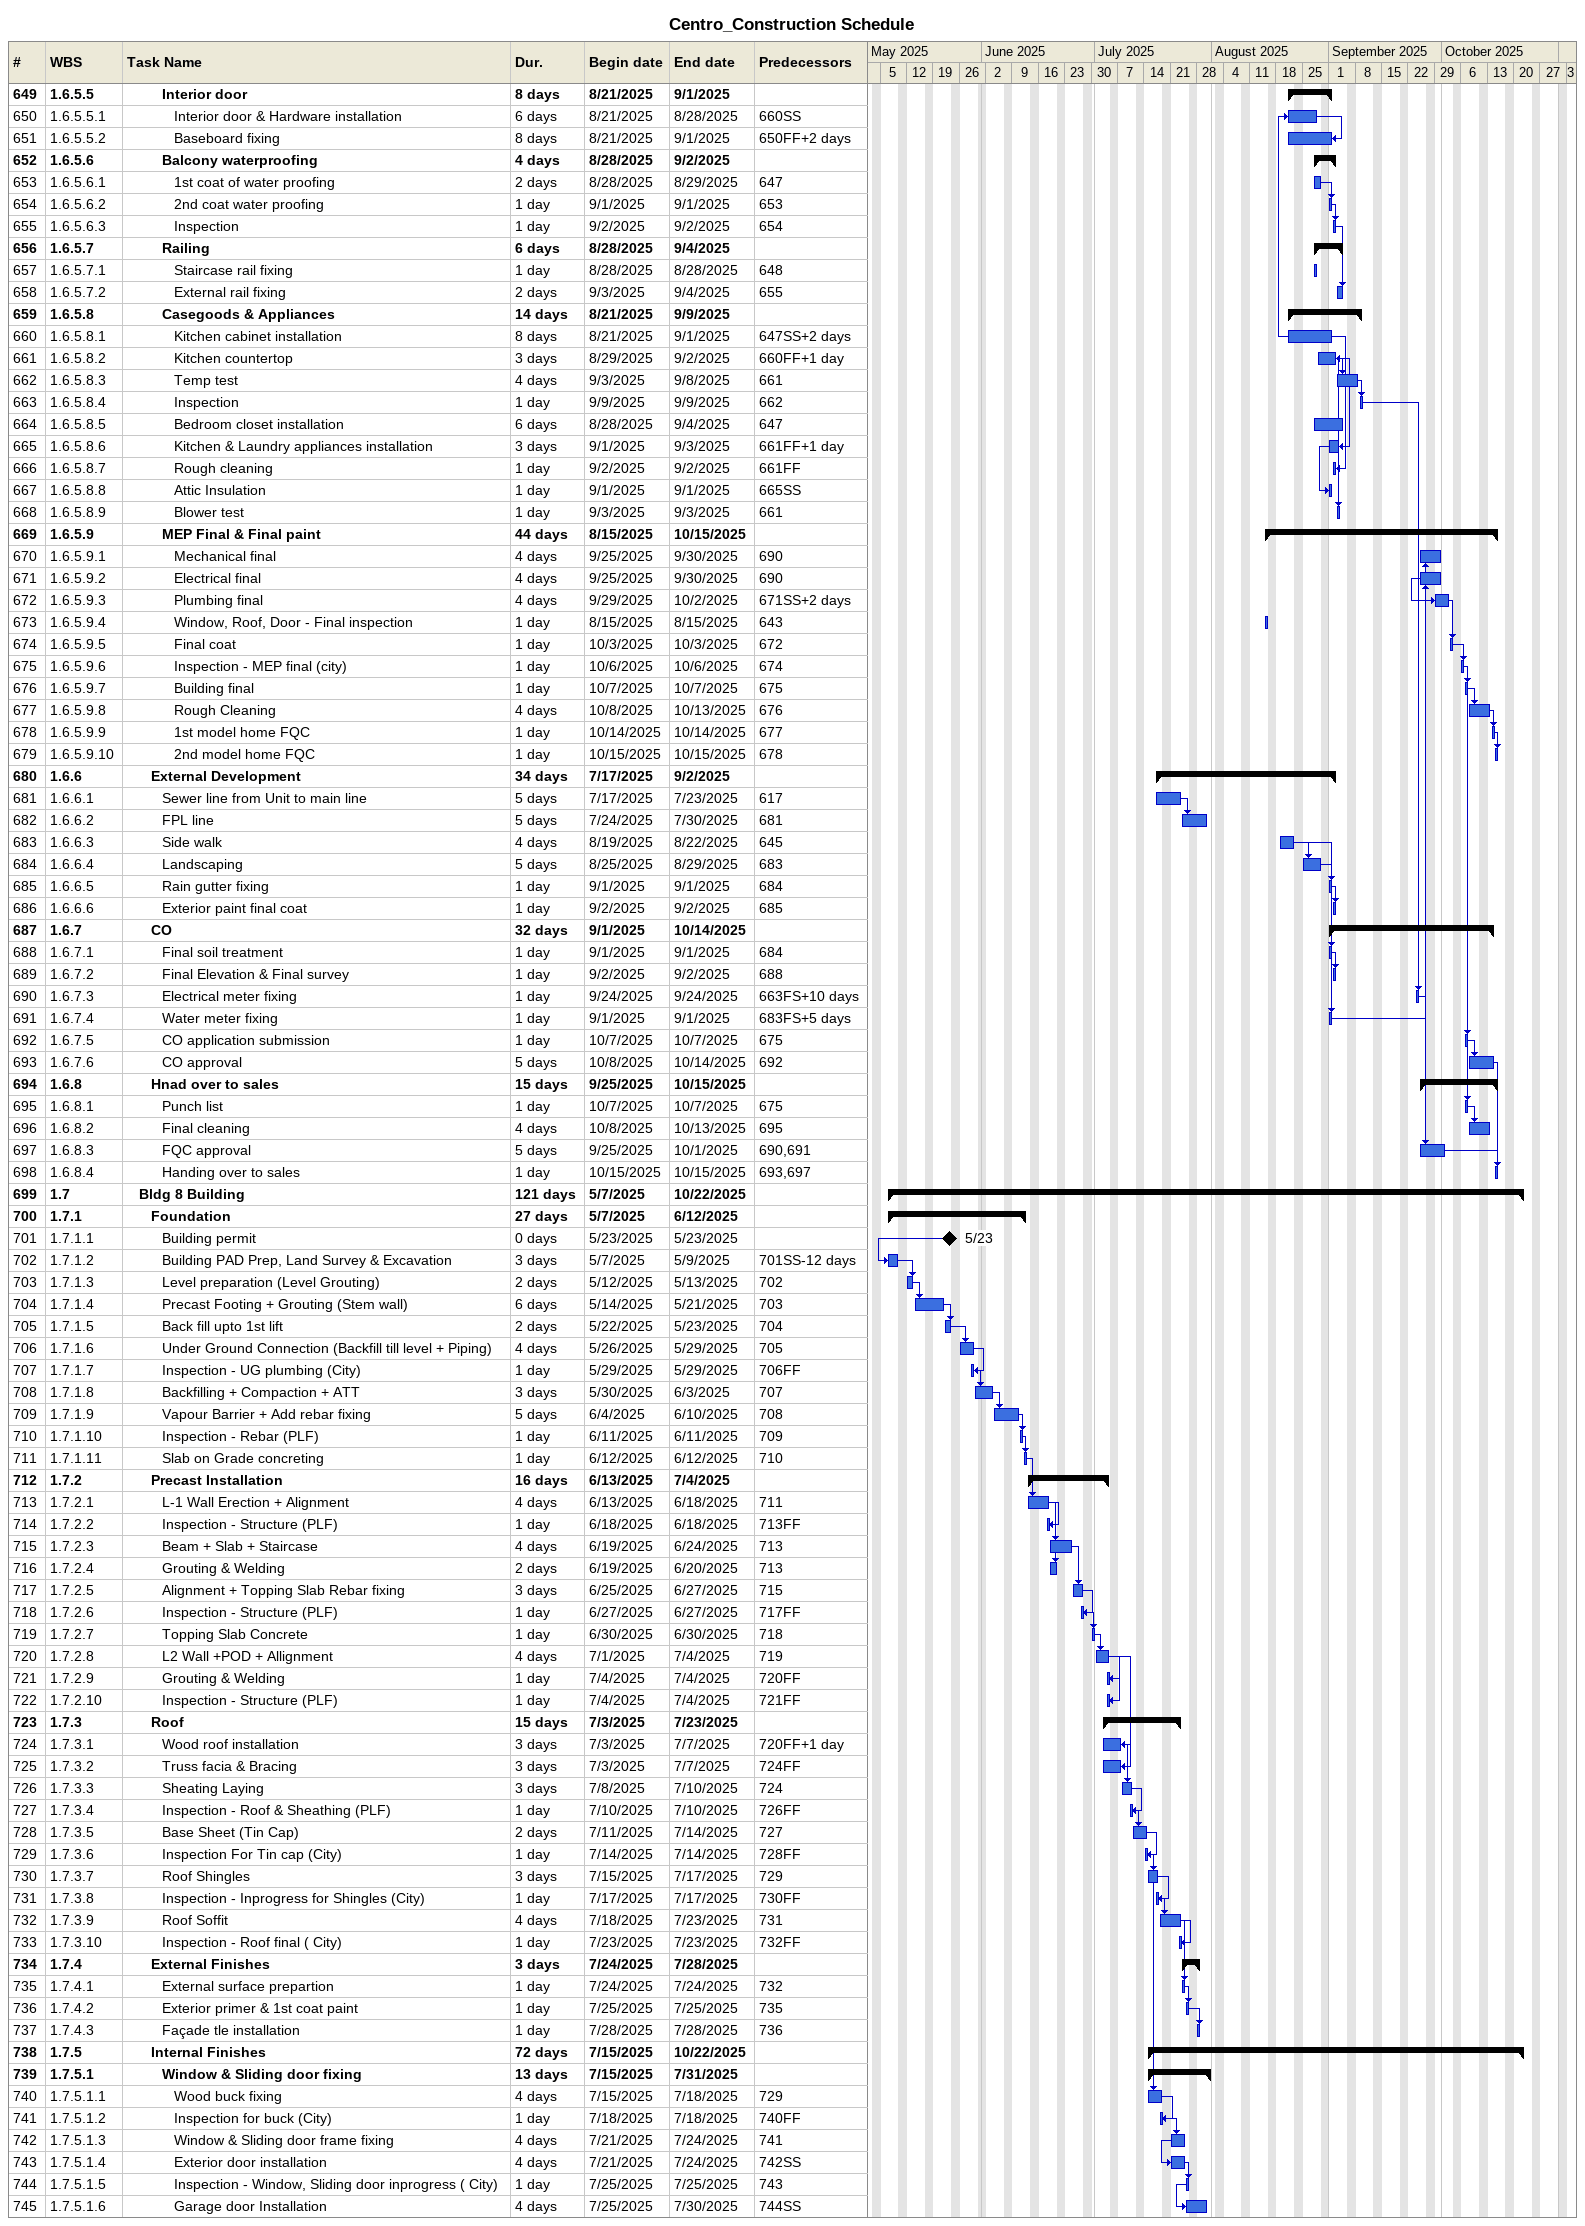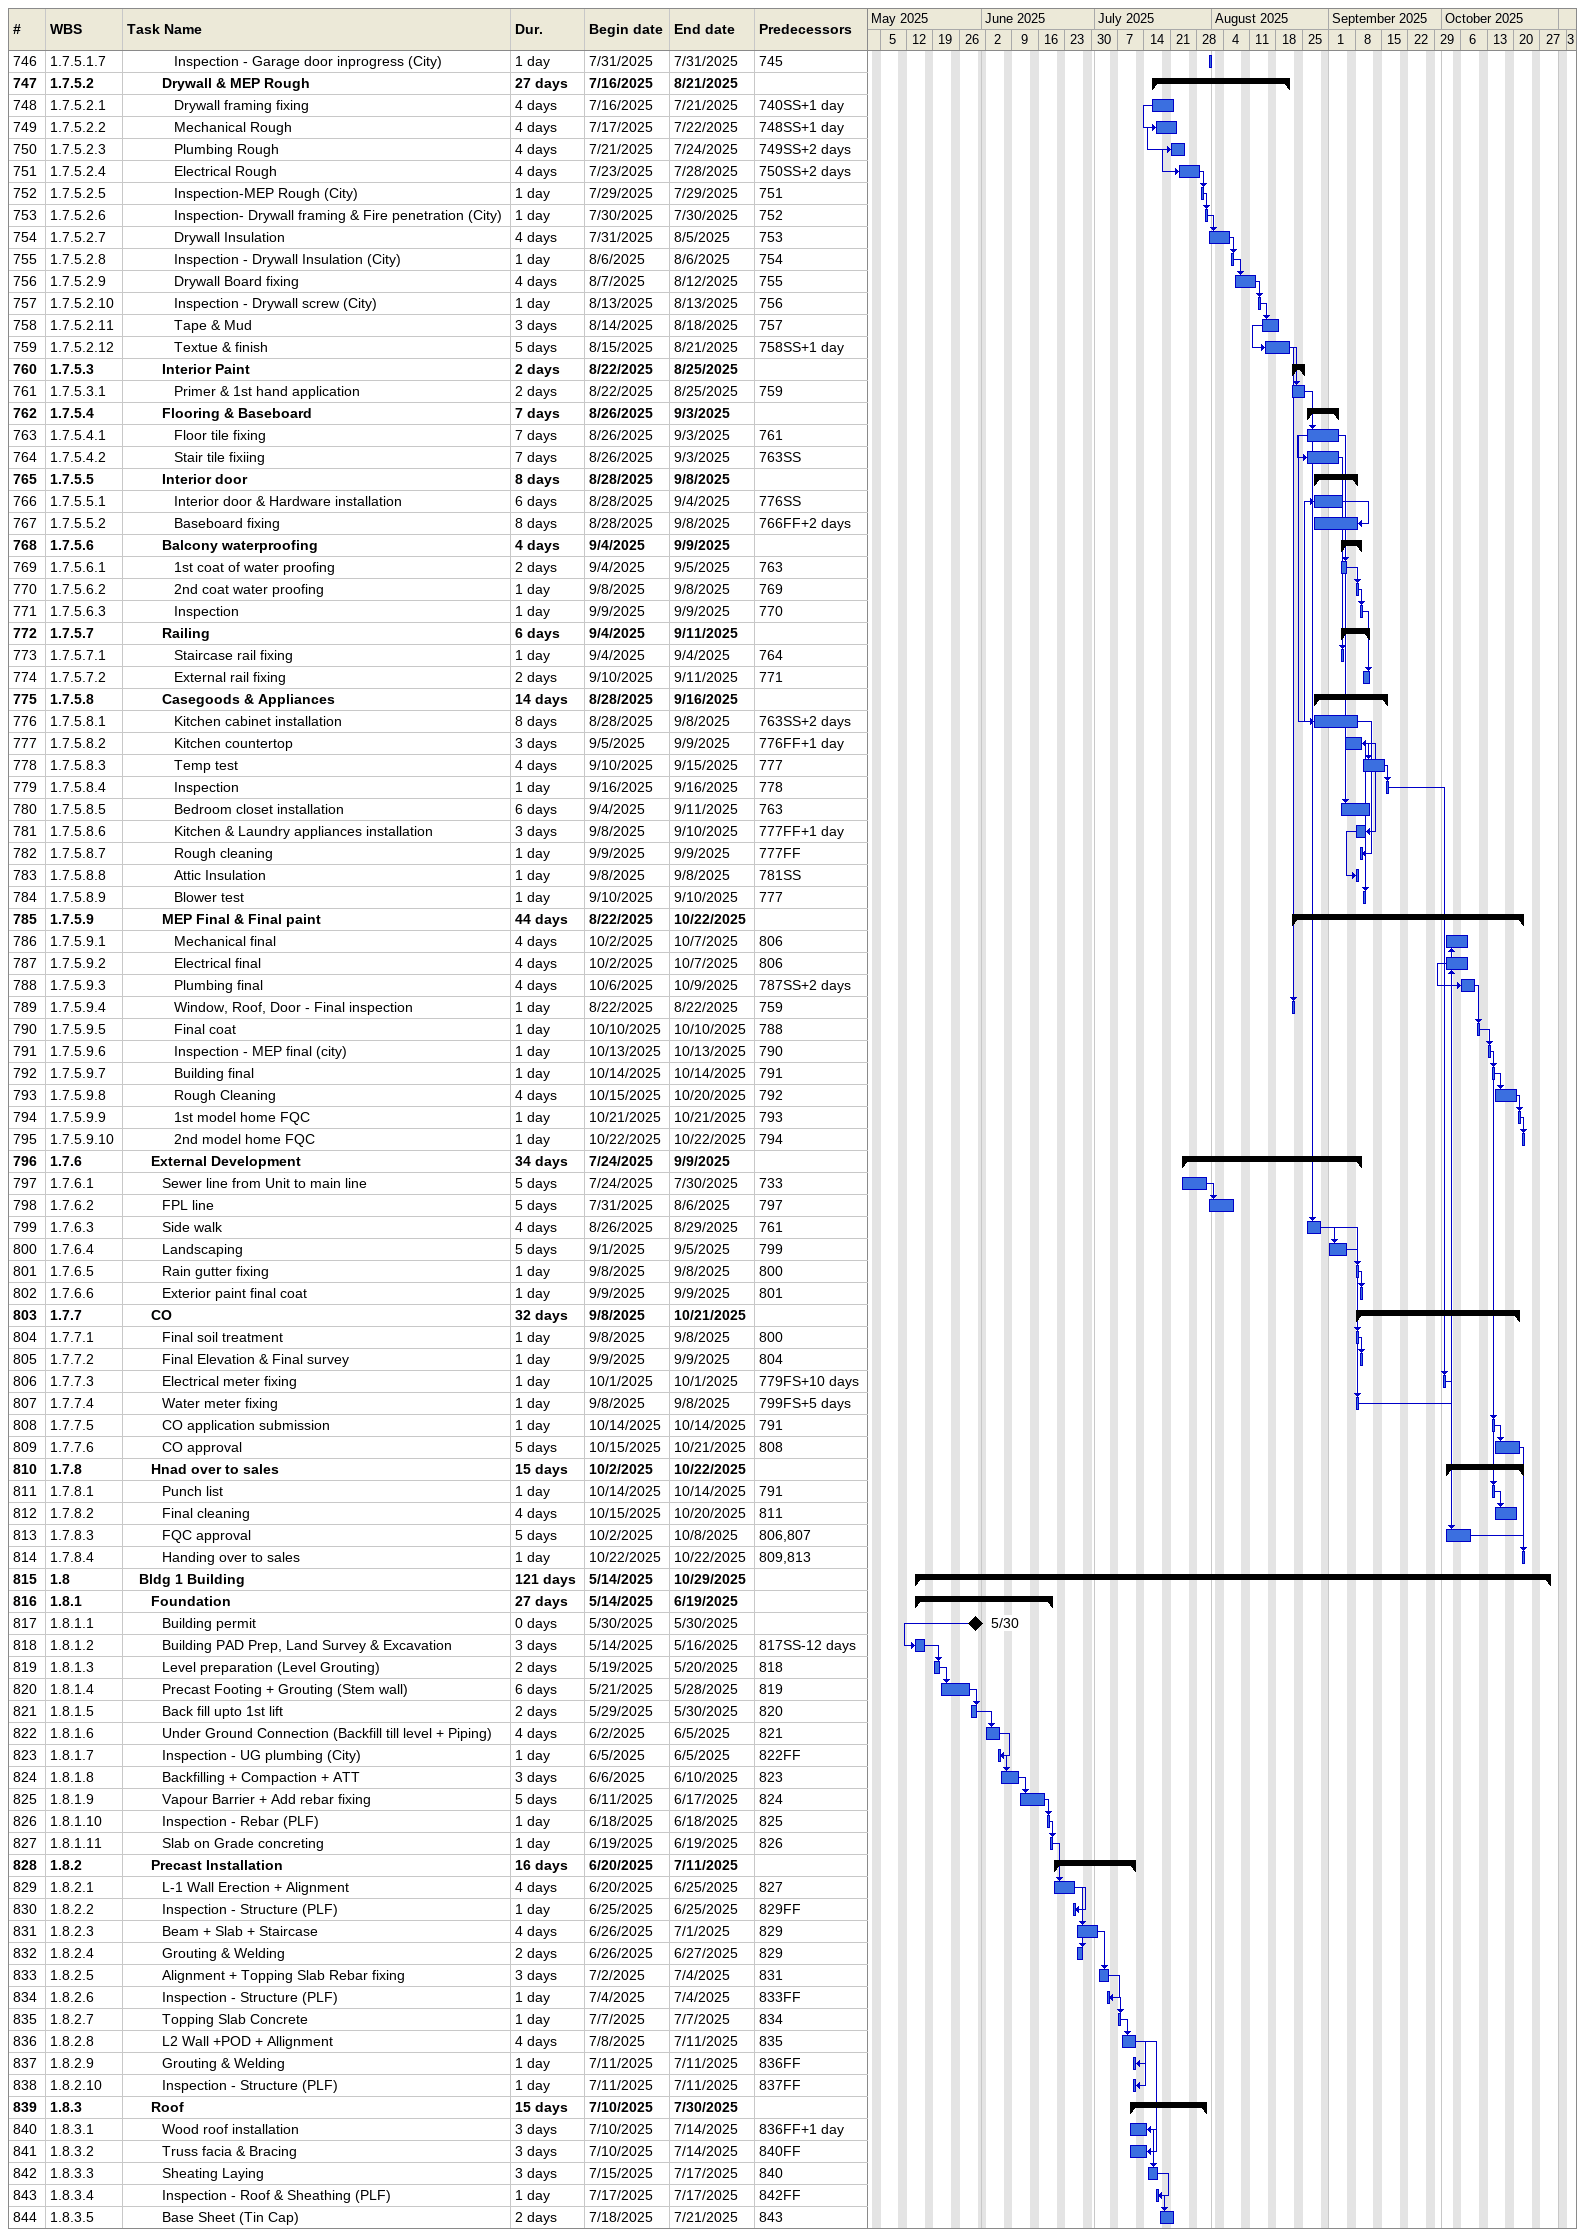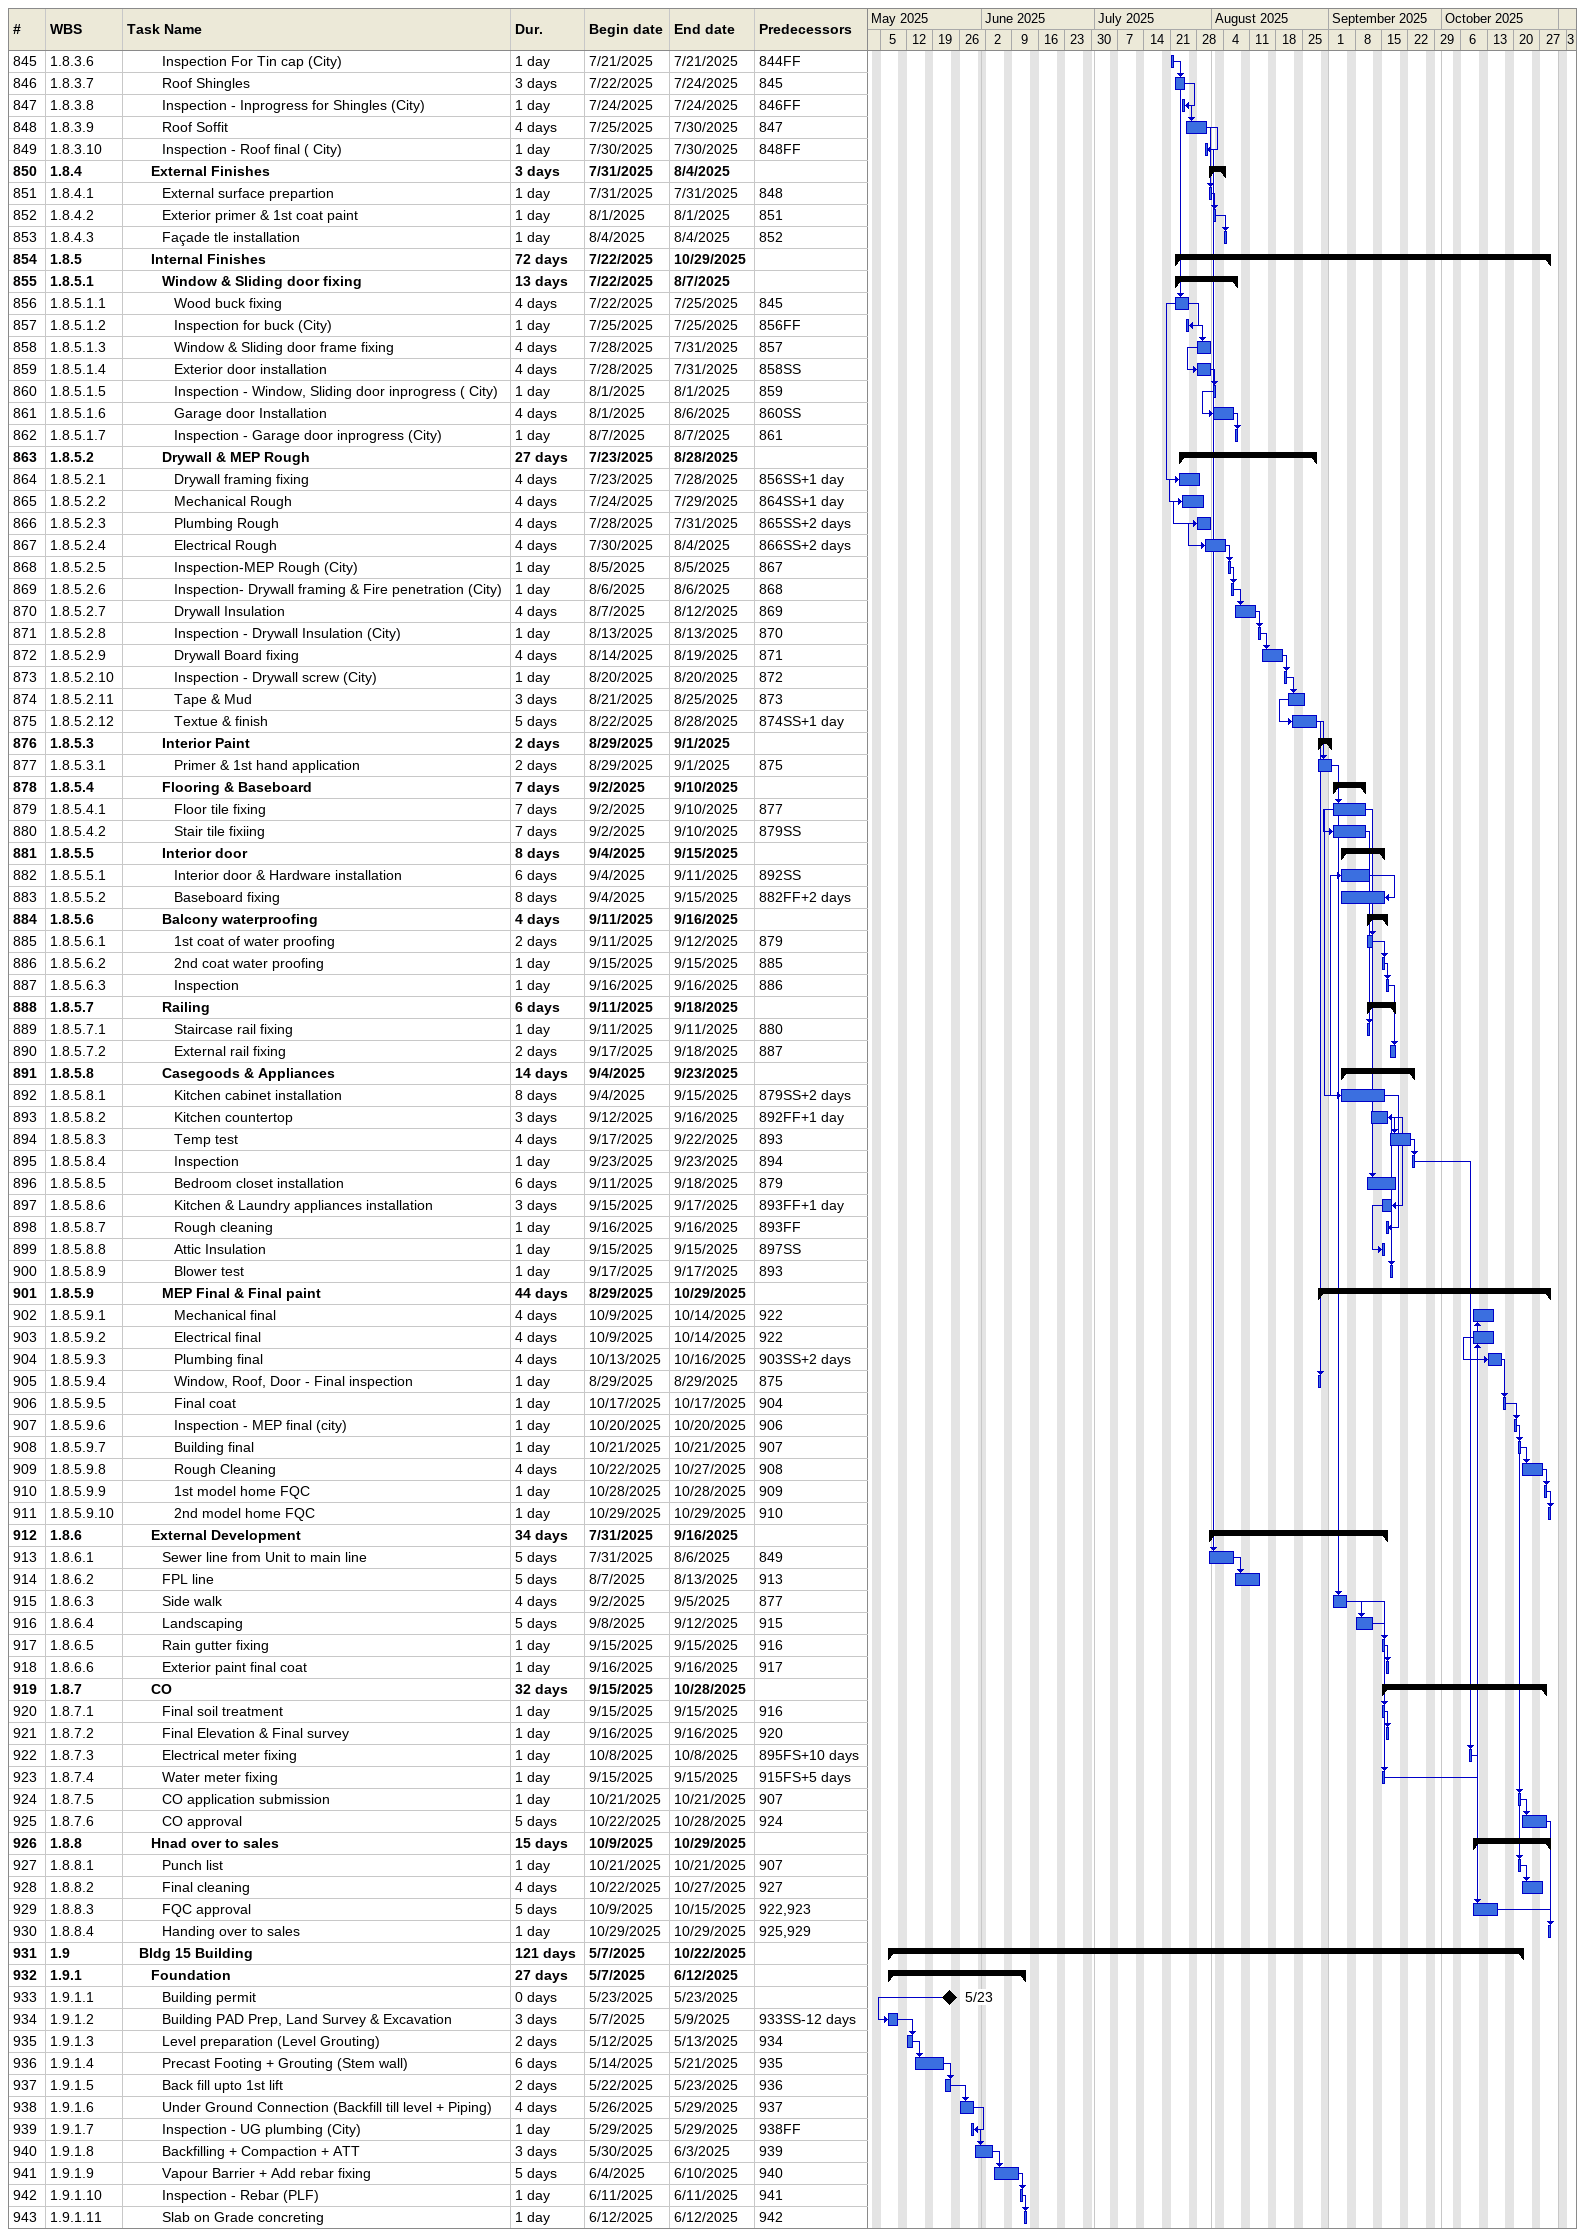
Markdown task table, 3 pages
Centro_Construction Schedule

| ID | WBS | Task | Duration | Start | Finish | Predecessors |
|---|---|---|---|---|---|---|
| 649 | 1.6.5.5 | **Interior door** | 8d | 2025-08-21 | 2025-09-01 |  |
| 650 | 1.6.5.5.1 | Interior door & Hardware installation | 6d | 2025-08-21 | 2025-08-28 | 660SS |
| 651 | 1.6.5.5.2 | Baseboard fixing | 8d | 2025-08-21 | 2025-09-01 | 650FF+2d |
| 652 | 1.6.5.6 | **Balcony waterproofing** | 4d | 2025-08-28 | 2025-09-02 |  |
| 653 | 1.6.5.6.1 | 1st coat of water proofing | 2d | 2025-08-28 | 2025-08-29 | 647 |
| 654 | 1.6.5.6.2 | 2nd coat water proofing | 1d | 2025-09-01 | 2025-09-01 | 653 |
| 655 | 1.6.5.6.3 | Inspection | 1d | 2025-09-02 | 2025-09-02 | 654 |
| 656 | 1.6.5.7 | **Railing** | 6d | 2025-08-28 | 2025-09-04 |  |
| 657 | 1.6.5.7.1 | Staircase rail fixing | 1d | 2025-08-28 | 2025-08-28 | 648 |
| 658 | 1.6.5.7.2 | External rail fixing | 2d | 2025-09-03 | 2025-09-04 | 655 |
| 659 | 1.6.5.8 | **Casegoods & Appliances** | 14d | 2025-08-21 | 2025-09-09 |  |
| 660 | 1.6.5.8.1 | Kitchen cabinet installation | 8d | 2025-08-21 | 2025-09-01 | 647SS+2d |
| 661 | 1.6.5.8.2 | Kitchen countertop | 3d | 2025-08-29 | 2025-09-02 | 660FF+1d |
| 662 | 1.6.5.8.3 | Temp test | 4d | 2025-09-03 | 2025-09-08 | 661 |
| 663 | 1.6.5.8.4 | Inspection | 1d | 2025-09-09 | 2025-09-09 | 662 |
| 664 | 1.6.5.8.5 | Bedroom closet installation | 6d | 2025-08-28 | 2025-09-04 | 647 |
| 665 | 1.6.5.8.6 | Kitchen & Laundry appliances installation | 3d | 2025-09-01 | 2025-09-03 | 661FF+1d |
| 666 | 1.6.5.8.7 | Rough cleaning | 1d | 2025-09-02 | 2025-09-02 | 661FF |
| 667 | 1.6.5.8.8 | Attic Insulation | 1d | 2025-09-01 | 2025-09-01 | 665SS |
| 668 | 1.6.5.8.9 | Blower test | 1d | 2025-09-03 | 2025-09-03 | 661 |
| 669 | 1.6.5.9 | **MEP Final & Final paint** | 44d | 2025-08-15 | 2025-10-15 |  |
| 670 | 1.6.5.9.1 | Mechanical final | 4d | 2025-09-25 | 2025-09-30 | 690 |
| 671 | 1.6.5.9.2 | Electrical final | 4d | 2025-09-25 | 2025-09-30 | 690 |
| 672 | 1.6.5.9.3 | Plumbing final | 4d | 2025-09-29 | 2025-10-02 | 671SS+2d |
| 673 | 1.6.5.9.4 | Window, Roof, Door - Final inspection | 1d | 2025-08-15 | 2025-08-15 | 643 |
| 674 | 1.6.5.9.5 | Final coat | 1d | 2025-10-03 | 2025-10-03 | 672 |
| 675 | 1.6.5.9.6 | Inspection - MEP final (city) | 1d | 2025-10-06 | 2025-10-06 | 674 |
| 676 | 1.6.5.9.7 | Building final | 1d | 2025-10-07 | 2025-10-07 | 675 |
| 677 | 1.6.5.9.8 | Rough Cleaning | 4d | 2025-10-08 | 2025-10-13 | 676 |
| 678 | 1.6.5.9.9 | 1st model home FQC | 1d | 2025-10-14 | 2025-10-14 | 677 |
| 679 | 1.6.5.9.10 | 2nd model home FQC | 1d | 2025-10-15 | 2025-10-15 | 678 |
| 680 | 1.6.6 | **External Development** | 34d | 2025-07-17 | 2025-09-02 |  |
| 681 | 1.6.6.1 | Sewer line from Unit to main line | 5d | 2025-07-17 | 2025-07-23 | 617 |
| 682 | 1.6.6.2 | FPL line | 5d | 2025-07-24 | 2025-07-30 | 681 |
| 683 | 1.6.6.3 | Side walk | 4d | 2025-08-19 | 2025-08-22 | 645 |
| 684 | 1.6.6.4 | Landscaping | 5d | 2025-08-25 | 2025-08-29 | 683 |
| 685 | 1.6.6.5 | Rain gutter fixing | 1d | 2025-09-01 | 2025-09-01 | 684 |
| 686 | 1.6.6.6 | Exterior paint final coat | 1d | 2025-09-02 | 2025-09-02 | 685 |
| 687 | 1.6.7 | **CO** | 32d | 2025-09-01 | 2025-10-14 |  |
| 688 | 1.6.7.1 | Final soil treatment | 1d | 2025-09-01 | 2025-09-01 | 684 |
| 689 | 1.6.7.2 | Final Elevation & Final survey | 1d | 2025-09-02 | 2025-09-02 | 688 |
| 690 | 1.6.7.3 | Electrical meter fixing | 1d | 2025-09-24 | 2025-09-24 | 663FS+10d |
| 691 | 1.6.7.4 | Water meter fixing | 1d | 2025-09-01 | 2025-09-01 | 683FS+5d |
| 692 | 1.6.7.5 | CO application submission | 1d | 2025-10-07 | 2025-10-07 | 675 |
| 693 | 1.6.7.6 | CO approval | 5d | 2025-10-08 | 2025-10-14 | 692 |
| 694 | 1.6.8 | **Hnad over to sales** | 15d | 2025-09-25 | 2025-10-15 |  |
| 695 | 1.6.8.1 | Punch list | 1d | 2025-10-07 | 2025-10-07 | 675 |
| 696 | 1.6.8.2 | Final cleaning | 4d | 2025-10-08 | 2025-10-13 | 695 |
| 697 | 1.6.8.3 | FQC approval | 5d | 2025-09-25 | 2025-10-01 | 690, 691 |
| 698 | 1.6.8.4 | Handing over to sales | 1d | 2025-10-15 | 2025-10-15 | 693, 697 |
| 699 | 1.7 | **Bldg 8 Building** | 121d | 2025-05-07 | 2025-10-22 |  |
| 700 | 1.7.1 | **Foundation** | 27d | 2025-05-07 | 2025-06-12 |  |
| 701 | 1.7.1.1 | Building permit | 0d | 2025-05-23 | 2025-05-23 |  |
| 702 | 1.7.1.2 | Building PAD Prep, Land Survey & Excavation | 3d | 2025-05-07 | 2025-05-09 | 701SS-12d |
| 703 | 1.7.1.3 | Level preparation (Level Grouting) | 2d | 2025-05-12 | 2025-05-13 | 702 |
| 704 | 1.7.1.4 | Precast Footing + Grouting (Stem wall) | 6d | 2025-05-14 | 2025-05-21 | 703 |
| 705 | 1.7.1.5 | Back fill upto 1st lift | 2d | 2025-05-22 | 2025-05-23 | 704 |
| 706 | 1.7.1.6 | Under Ground Connection (Backfill till level + Piping) | 4d | 2025-05-26 | 2025-05-29 | 705 |
| 707 | 1.7.1.7 | Inspection - UG plumbing (City) | 1d | 2025-05-29 | 2025-05-29 | 706FF |
| 708 | 1.7.1.8 | Backfilling + Compaction + ATT | 3d | 2025-05-30 | 2025-06-03 | 707 |
| 709 | 1.7.1.9 | Vapour Barrier + Add rebar fixing | 5d | 2025-06-04 | 2025-06-10 | 708 |
| 710 | 1.7.1.10 | Inspection - Rebar (PLF) | 1d | 2025-06-11 | 2025-06-11 | 709 |
| 711 | 1.7.1.11 | Slab on Grade concreting | 1d | 2025-06-12 | 2025-06-12 | 710 |
| 712 | 1.7.2 | **Precast Installation** | 16d | 2025-06-13 | 2025-07-04 |  |
| 713 | 1.7.2.1 | L-1 Wall Erection + Alignment | 4d | 2025-06-13 | 2025-06-18 | 711 |
| 714 | 1.7.2.2 | Inspection - Structure (PLF) | 1d | 2025-06-18 | 2025-06-18 | 713FF |
| 715 | 1.7.2.3 | Beam + Slab + Staircase | 4d | 2025-06-19 | 2025-06-24 | 713 |
| 716 | 1.7.2.4 | Grouting & Welding | 2d | 2025-06-19 | 2025-06-20 | 713 |
| 717 | 1.7.2.5 | Alignment + Topping Slab Rebar fixing | 3d | 2025-06-25 | 2025-06-27 | 715 |
| 718 | 1.7.2.6 | Inspection - Structure (PLF) | 1d | 2025-06-27 | 2025-06-27 | 717FF |
| 719 | 1.7.2.7 | Topping Slab Concrete | 1d | 2025-06-30 | 2025-06-30 | 718 |
| 720 | 1.7.2.8 | L2 Wall +POD + Allignment | 4d | 2025-07-01 | 2025-07-04 | 719 |
| 721 | 1.7.2.9 | Grouting & Welding | 1d | 2025-07-04 | 2025-07-04 | 720FF |
| 722 | 1.7.2.10 | Inspection - Structure (PLF) | 1d | 2025-07-04 | 2025-07-04 | 721FF |
| 723 | 1.7.3 | **Roof** | 15d | 2025-07-03 | 2025-07-23 |  |
| 724 | 1.7.3.1 | Wood roof installation | 3d | 2025-07-03 | 2025-07-07 | 720FF+1d |
| 725 | 1.7.3.2 | Truss facia & Bracing | 3d | 2025-07-03 | 2025-07-07 | 724FF |
| 726 | 1.7.3.3 | Sheating Laying | 3d | 2025-07-08 | 2025-07-10 | 724 |
| 727 | 1.7.3.4 | Inspection - Roof & Sheathing (PLF) | 1d | 2025-07-10 | 2025-07-10 | 726FF |
| 728 | 1.7.3.5 | Base Sheet (Tin Cap) | 2d | 2025-07-11 | 2025-07-14 | 727 |
| 729 | 1.7.3.6 | Inspection For Tin cap (City) | 1d | 2025-07-14 | 2025-07-14 | 728FF |
| 730 | 1.7.3.7 | Roof Shingles | 3d | 2025-07-15 | 2025-07-17 | 729 |
| 731 | 1.7.3.8 | Inspection - Inprogress for Shingles (City) | 1d | 2025-07-17 | 2025-07-17 | 730FF |
| 732 | 1.7.3.9 | Roof Soffit | 4d | 2025-07-18 | 2025-07-23 | 731 |
| 733 | 1.7.3.10 | Inspection - Roof final ( City) | 1d | 2025-07-23 | 2025-07-23 | 732FF |
| 734 | 1.7.4 | **External Finishes** | 3d | 2025-07-24 | 2025-07-28 |  |
| 735 | 1.7.4.1 | External surface prepartion | 1d | 2025-07-24 | 2025-07-24 | 732 |
| 736 | 1.7.4.2 | Exterior primer & 1st coat paint | 1d | 2025-07-25 | 2025-07-25 | 735 |
| 737 | 1.7.4.3 | Façade tle installation | 1d | 2025-07-28 | 2025-07-28 | 736 |
| 738 | 1.7.5 | **Internal Finishes** | 72d | 2025-07-15 | 2025-10-22 |  |
| 739 | 1.7.5.1 | **Window & Sliding door fixing** | 13d | 2025-07-15 | 2025-07-31 |  |
| 740 | 1.7.5.1.1 | Wood buck fixing | 4d | 2025-07-15 | 2025-07-18 | 729 |
| 741 | 1.7.5.1.2 | Inspection for buck (City) | 1d | 2025-07-18 | 2025-07-18 | 740FF |
| 742 | 1.7.5.1.3 | Window & Sliding door frame fixing | 4d | 2025-07-21 | 2025-07-24 | 741 |
| 743 | 1.7.5.1.4 | Exterior door installation | 4d | 2025-07-21 | 2025-07-24 | 742SS |
| 744 | 1.7.5.1.5 | Inspection - Window, Sliding door inprogress ( City) | 1d | 2025-07-25 | 2025-07-25 | 743 |
| 745 | 1.7.5.1.6 | Garage door Installation | 4d | 2025-07-25 | 2025-07-30 | 744SS |
| 746 | 1.7.5.1.7 | Inspection - Garage door inprogress (City) | 1d | 2025-07-31 | 2025-07-31 | 745 |
| 747 | 1.7.5.2 | **Drywall & MEP Rough** | 27d | 2025-07-16 | 2025-08-21 |  |
| 748 | 1.7.5.2.1 | Drywall framing fixing | 4d | 2025-07-16 | 2025-07-21 | 740SS+1d |
| 749 | 1.7.5.2.2 | Mechanical Rough | 4d | 2025-07-17 | 2025-07-22 | 748SS+1d |
| 750 | 1.7.5.2.3 | Plumbing Rough | 4d | 2025-07-21 | 2025-07-24 | 749SS+2d |
| 751 | 1.7.5.2.4 | Electrical Rough | 4d | 2025-07-23 | 2025-07-28 | 750SS+2d |
| 752 | 1.7.5.2.5 | Inspection-MEP Rough (City) | 1d | 2025-07-29 | 2025-07-29 | 751 |
| 753 | 1.7.5.2.6 | Inspection- Drywall framing & Fire penetration (City) | 1d | 2025-07-30 | 2025-07-30 | 752 |
| 754 | 1.7.5.2.7 | Drywall Insulation | 4d | 2025-07-31 | 2025-08-05 | 753 |
| 755 | 1.7.5.2.8 | Inspection - Drywall Insulation (City) | 1d | 2025-08-06 | 2025-08-06 | 754 |
| 756 | 1.7.5.2.9 | Drywall Board fixing | 4d | 2025-08-07 | 2025-08-12 | 755 |
| 757 | 1.7.5.2.10 | Inspection - Drywall screw (City) | 1d | 2025-08-13 | 2025-08-13 | 756 |
| 758 | 1.7.5.2.11 | Tape & Mud | 3d | 2025-08-14 | 2025-08-18 | 757 |
| 759 | 1.7.5.2.12 | Textue & finish | 5d | 2025-08-15 | 2025-08-21 | 758SS+1d |
| 760 | 1.7.5.3 | **Interior Paint** | 2d | 2025-08-22 | 2025-08-25 |  |
| 761 | 1.7.5.3.1 | Primer & 1st hand application | 2d | 2025-08-22 | 2025-08-25 | 759 |
| 762 | 1.7.5.4 | **Flooring & Baseboard** | 7d | 2025-08-26 | 2025-09-03 |  |
| 763 | 1.7.5.4.1 | Floor tile fixing | 7d | 2025-08-26 | 2025-09-03 | 761 |
| 764 | 1.7.5.4.2 | Stair tile fixiing | 7d | 2025-08-26 | 2025-09-03 | 763SS |
| 765 | 1.7.5.5 | **Interior door** | 8d | 2025-08-28 | 2025-09-08 |  |
| 766 | 1.7.5.5.1 | Interior door & Hardware installation | 6d | 2025-08-28 | 2025-09-04 | 776SS |
| 767 | 1.7.5.5.2 | Baseboard fixing | 8d | 2025-08-28 | 2025-09-08 | 766FF+2d |
| 768 | 1.7.5.6 | **Balcony waterproofing** | 4d | 2025-09-04 | 2025-09-09 |  |
| 769 | 1.7.5.6.1 | 1st coat of water proofing | 2d | 2025-09-04 | 2025-09-05 | 763 |
| 770 | 1.7.5.6.2 | 2nd coat water proofing | 1d | 2025-09-08 | 2025-09-08 | 769 |
| 771 | 1.7.5.6.3 | Inspection | 1d | 2025-09-09 | 2025-09-09 | 770 |
| 772 | 1.7.5.7 | **Railing** | 6d | 2025-09-04 | 2025-09-11 |  |
| 773 | 1.7.5.7.1 | Staircase rail fixing | 1d | 2025-09-04 | 2025-09-04 | 764 |
| 774 | 1.7.5.7.2 | External rail fixing | 2d | 2025-09-10 | 2025-09-11 | 771 |
| 775 | 1.7.5.8 | **Casegoods & Appliances** | 14d | 2025-08-28 | 2025-09-16 |  |
| 776 | 1.7.5.8.1 | Kitchen cabinet installation | 8d | 2025-08-28 | 2025-09-08 | 763SS+2d |
| 777 | 1.7.5.8.2 | Kitchen countertop | 3d | 2025-09-05 | 2025-09-09 | 776FF+1d |
| 778 | 1.7.5.8.3 | Temp test | 4d | 2025-09-10 | 2025-09-15 | 777 |
| 779 | 1.7.5.8.4 | Inspection | 1d | 2025-09-16 | 2025-09-16 | 778 |
| 780 | 1.7.5.8.5 | Bedroom closet installation | 6d | 2025-09-04 | 2025-09-11 | 763 |
| 781 | 1.7.5.8.6 | Kitchen & Laundry appliances installation | 3d | 2025-09-08 | 2025-09-10 | 777FF+1d |
| 782 | 1.7.5.8.7 | Rough cleaning | 1d | 2025-09-09 | 2025-09-09 | 777FF |
| 783 | 1.7.5.8.8 | Attic Insulation | 1d | 2025-09-08 | 2025-09-08 | 781SS |
| 784 | 1.7.5.8.9 | Blower test | 1d | 2025-09-10 | 2025-09-10 | 777 |
| 785 | 1.7.5.9 | **MEP Final & Final paint** | 44d | 2025-08-22 | 2025-10-22 |  |
| 786 | 1.7.5.9.1 | Mechanical final | 4d | 2025-10-02 | 2025-10-07 | 806 |
| 787 | 1.7.5.9.2 | Electrical final | 4d | 2025-10-02 | 2025-10-07 | 806 |
| 788 | 1.7.5.9.3 | Plumbing final | 4d | 2025-10-06 | 2025-10-09 | 787SS+2d |
| 789 | 1.7.5.9.4 | Window, Roof, Door - Final inspection | 1d | 2025-08-22 | 2025-08-22 | 759 |
| 790 | 1.7.5.9.5 | Final coat | 1d | 2025-10-10 | 2025-10-10 | 788 |
| 791 | 1.7.5.9.6 | Inspection - MEP final (city) | 1d | 2025-10-13 | 2025-10-13 | 790 |
| 792 | 1.7.5.9.7 | Building final | 1d | 2025-10-14 | 2025-10-14 | 791 |
| 793 | 1.7.5.9.8 | Rough Cleaning | 4d | 2025-10-15 | 2025-10-20 | 792 |
| 794 | 1.7.5.9.9 | 1st model home FQC | 1d | 2025-10-21 | 2025-10-21 | 793 |
| 795 | 1.7.5.9.10 | 2nd model home FQC | 1d | 2025-10-22 | 2025-10-22 | 794 |
| 796 | 1.7.6 | **External Development** | 34d | 2025-07-24 | 2025-09-09 |  |
| 797 | 1.7.6.1 | Sewer line from Unit to main line | 5d | 2025-07-24 | 2025-07-30 | 733 |
| 798 | 1.7.6.2 | FPL line | 5d | 2025-07-31 | 2025-08-06 | 797 |
| 799 | 1.7.6.3 | Side walk | 4d | 2025-08-26 | 2025-08-29 | 761 |
| 800 | 1.7.6.4 | Landscaping | 5d | 2025-09-01 | 2025-09-05 | 799 |
| 801 | 1.7.6.5 | Rain gutter fixing | 1d | 2025-09-08 | 2025-09-08 | 800 |
| 802 | 1.7.6.6 | Exterior paint final coat | 1d | 2025-09-09 | 2025-09-09 | 801 |
| 803 | 1.7.7 | **CO** | 32d | 2025-09-08 | 2025-10-21 |  |
| 804 | 1.7.7.1 | Final soil treatment | 1d | 2025-09-08 | 2025-09-08 | 800 |
| 805 | 1.7.7.2 | Final Elevation & Final survey | 1d | 2025-09-09 | 2025-09-09 | 804 |
| 806 | 1.7.7.3 | Electrical meter fixing | 1d | 2025-10-01 | 2025-10-01 | 779FS+10d |
| 807 | 1.7.7.4 | Water meter fixing | 1d | 2025-09-08 | 2025-09-08 | 799FS+5d |
| 808 | 1.7.7.5 | CO application submission | 1d | 2025-10-14 | 2025-10-14 | 791 |
| 809 | 1.7.7.6 | CO approval | 5d | 2025-10-15 | 2025-10-21 | 808 |
| 810 | 1.7.8 | **Hnad over to sales** | 15d | 2025-10-02 | 2025-10-22 |  |
| 811 | 1.7.8.1 | Punch list | 1d | 2025-10-14 | 2025-10-14 | 791 |
| 812 | 1.7.8.2 | Final cleaning | 4d | 2025-10-15 | 2025-10-20 | 811 |
| 813 | 1.7.8.3 | FQC approval | 5d | 2025-10-02 | 2025-10-08 | 806, 807 |
| 814 | 1.7.8.4 | Handing over to sales | 1d | 2025-10-22 | 2025-10-22 | 809, 813 |
| 815 | 1.8 | **Bldg 1 Building** | 121d | 2025-05-14 | 2025-10-29 |  |
| 816 | 1.8.1 | **Foundation** | 27d | 2025-05-14 | 2025-06-19 |  |
| 817 | 1.8.1.1 | Building permit | 0d | 2025-05-30 | 2025-05-30 |  |
| 818 | 1.8.1.2 | Building PAD Prep, Land Survey & Excavation | 3d | 2025-05-14 | 2025-05-16 | 817SS-12d |
| 819 | 1.8.1.3 | Level preparation (Level Grouting) | 2d | 2025-05-19 | 2025-05-20 | 818 |
| 820 | 1.8.1.4 | Precast Footing + Grouting (Stem wall) | 6d | 2025-05-21 | 2025-05-28 | 819 |
| 821 | 1.8.1.5 | Back fill upto 1st lift | 2d | 2025-05-29 | 2025-05-30 | 820 |
| 822 | 1.8.1.6 | Under Ground Connection (Backfill till level + Piping) | 4d | 2025-06-02 | 2025-06-05 | 821 |
| 823 | 1.8.1.7 | Inspection - UG plumbing (City) | 1d | 2025-06-05 | 2025-06-05 | 822FF |
| 824 | 1.8.1.8 | Backfilling + Compaction + ATT | 3d | 2025-06-06 | 2025-06-10 | 823 |
| 825 | 1.8.1.9 | Vapour Barrier + Add rebar fixing | 5d | 2025-06-11 | 2025-06-17 | 824 |
| 826 | 1.8.1.10 | Inspection - Rebar (PLF) | 1d | 2025-06-18 | 2025-06-18 | 825 |
| 827 | 1.8.1.11 | Slab on Grade concreting | 1d | 2025-06-19 | 2025-06-19 | 826 |
| 828 | 1.8.2 | **Precast Installation** | 16d | 2025-06-20 | 2025-07-11 |  |
| 829 | 1.8.2.1 | L-1 Wall Erection + Alignment | 4d | 2025-06-20 | 2025-06-25 | 827 |
| 830 | 1.8.2.2 | Inspection - Structure (PLF) | 1d | 2025-06-25 | 2025-06-25 | 829FF |
| 831 | 1.8.2.3 | Beam + Slab + Staircase | 4d | 2025-06-26 | 2025-07-01 | 829 |
| 832 | 1.8.2.4 | Grouting & Welding | 2d | 2025-06-26 | 2025-06-27 | 829 |
| 833 | 1.8.2.5 | Alignment + Topping Slab Rebar fixing | 3d | 2025-07-02 | 2025-07-04 | 831 |
| 834 | 1.8.2.6 | Inspection - Structure (PLF) | 1d | 2025-07-04 | 2025-07-04 | 833FF |
| 835 | 1.8.2.7 | Topping Slab Concrete | 1d | 2025-07-07 | 2025-07-07 | 834 |
| 836 | 1.8.2.8 | L2 Wall +POD + Allignment | 4d | 2025-07-08 | 2025-07-11 | 835 |
| 837 | 1.8.2.9 | Grouting & Welding | 1d | 2025-07-11 | 2025-07-11 | 836FF |
| 838 | 1.8.2.10 | Inspection - Structure (PLF) | 1d | 2025-07-11 | 2025-07-11 | 837FF |
| 839 | 1.8.3 | **Roof** | 15d | 2025-07-10 | 2025-07-30 |  |
| 840 | 1.8.3.1 | Wood roof installation | 3d | 2025-07-10 | 2025-07-14 | 836FF+1d |
| 841 | 1.8.3.2 | Truss facia & Bracing | 3d | 2025-07-10 | 2025-07-14 | 840FF |
| 842 | 1.8.3.3 | Sheating Laying | 3d | 2025-07-15 | 2025-07-17 | 840 |
| 843 | 1.8.3.4 | Inspection - Roof & Sheathing (PLF) | 1d | 2025-07-17 | 2025-07-17 | 842FF |
| 844 | 1.8.3.5 | Base Sheet (Tin Cap) | 2d | 2025-07-18 | 2025-07-21 | 843 |
| 845 | 1.8.3.6 | Inspection For Tin cap (City) | 1d | 2025-07-21 | 2025-07-21 | 844FF |
| 846 | 1.8.3.7 | Roof Shingles | 3d | 2025-07-22 | 2025-07-24 | 845 |
| 847 | 1.8.3.8 | Inspection - Inprogress for Shingles (City) | 1d | 2025-07-24 | 2025-07-24 | 846FF |
| 848 | 1.8.3.9 | Roof Soffit | 4d | 2025-07-25 | 2025-07-30 | 847 |
| 849 | 1.8.3.10 | Inspection - Roof final ( City) | 1d | 2025-07-30 | 2025-07-30 | 848FF |
| 850 | 1.8.4 | **External Finishes** | 3d | 2025-07-31 | 2025-08-04 |  |
| 851 | 1.8.4.1 | External surface prepartion | 1d | 2025-07-31 | 2025-07-31 | 848 |
| 852 | 1.8.4.2 | Exterior primer & 1st coat paint | 1d | 2025-08-01 | 2025-08-01 | 851 |
| 853 | 1.8.4.3 | Façade tle installation | 1d | 2025-08-04 | 2025-08-04 | 852 |
| 854 | 1.8.5 | **Internal Finishes** | 72d | 2025-07-22 | 2025-10-29 |  |
| 855 | 1.8.5.1 | **Window & Sliding door fixing** | 13d | 2025-07-22 | 2025-08-07 |  |
| 856 | 1.8.5.1.1 | Wood buck fixing | 4d | 2025-07-22 | 2025-07-25 | 845 |
| 857 | 1.8.5.1.2 | Inspection for buck (City) | 1d | 2025-07-25 | 2025-07-25 | 856FF |
| 858 | 1.8.5.1.3 | Window & Sliding door frame fixing | 4d | 2025-07-28 | 2025-07-31 | 857 |
| 859 | 1.8.5.1.4 | Exterior door installation | 4d | 2025-07-28 | 2025-07-31 | 858SS |
| 860 | 1.8.5.1.5 | Inspection - Window, Sliding door inprogress ( City) | 1d | 2025-08-01 | 2025-08-01 | 859 |
| 861 | 1.8.5.1.6 | Garage door Installation | 4d | 2025-08-01 | 2025-08-06 | 860SS |
| 862 | 1.8.5.1.7 | Inspection - Garage door inprogress (City) | 1d | 2025-08-07 | 2025-08-07 | 861 |
| 863 | 1.8.5.2 | **Drywall & MEP Rough** | 27d | 2025-07-23 | 2025-08-28 |  |
| 864 | 1.8.5.2.1 | Drywall framing fixing | 4d | 2025-07-23 | 2025-07-28 | 856SS+1d |
| 865 | 1.8.5.2.2 | Mechanical Rough | 4d | 2025-07-24 | 2025-07-29 | 864SS+1d |
| 866 | 1.8.5.2.3 | Plumbing Rough | 4d | 2025-07-28 | 2025-07-31 | 865SS+2d |
| 867 | 1.8.5.2.4 | Electrical Rough | 4d | 2025-07-30 | 2025-08-04 | 866SS+2d |
| 868 | 1.8.5.2.5 | Inspection-MEP Rough (City) | 1d | 2025-08-05 | 2025-08-05 | 867 |
| 869 | 1.8.5.2.6 | Inspection- Drywall framing & Fire penetration (City) | 1d | 2025-08-06 | 2025-08-06 | 868 |
| 870 | 1.8.5.2.7 | Drywall Insulation | 4d | 2025-08-07 | 2025-08-12 | 869 |
| 871 | 1.8.5.2.8 | Inspection - Drywall Insulation (City) | 1d | 2025-08-13 | 2025-08-13 | 870 |
| 872 | 1.8.5.2.9 | Drywall Board fixing | 4d | 2025-08-14 | 2025-08-19 | 871 |
| 873 | 1.8.5.2.10 | Inspection - Drywall screw (City) | 1d | 2025-08-20 | 2025-08-20 | 872 |
| 874 | 1.8.5.2.11 | Tape & Mud | 3d | 2025-08-21 | 2025-08-25 | 873 |
| 875 | 1.8.5.2.12 | Textue & finish | 5d | 2025-08-22 | 2025-08-28 | 874SS+1d |
| 876 | 1.8.5.3 | **Interior Paint** | 2d | 2025-08-29 | 2025-09-01 |  |
| 877 | 1.8.5.3.1 | Primer & 1st hand application | 2d | 2025-08-29 | 2025-09-01 | 875 |
| 878 | 1.8.5.4 | **Flooring & Baseboard** | 7d | 2025-09-02 | 2025-09-10 |  |
| 879 | 1.8.5.4.1 | Floor tile fixing | 7d | 2025-09-02 | 2025-09-10 | 877 |
| 880 | 1.8.5.4.2 | Stair tile fixiing | 7d | 2025-09-02 | 2025-09-10 | 879SS |
| 881 | 1.8.5.5 | **Interior door** | 8d | 2025-09-04 | 2025-09-15 |  |
| 882 | 1.8.5.5.1 | Interior door & Hardware installation | 6d | 2025-09-04 | 2025-09-11 | 892SS |
| 883 | 1.8.5.5.2 | Baseboard fixing | 8d | 2025-09-04 | 2025-09-15 | 882FF+2d |
| 884 | 1.8.5.6 | **Balcony waterproofing** | 4d | 2025-09-11 | 2025-09-16 |  |
| 885 | 1.8.5.6.1 | 1st coat of water proofing | 2d | 2025-09-11 | 2025-09-12 | 879 |
| 886 | 1.8.5.6.2 | 2nd coat water proofing | 1d | 2025-09-15 | 2025-09-15 | 885 |
| 887 | 1.8.5.6.3 | Inspection | 1d | 2025-09-16 | 2025-09-16 | 886 |
| 888 | 1.8.5.7 | **Railing** | 6d | 2025-09-11 | 2025-09-18 |  |
| 889 | 1.8.5.7.1 | Staircase rail fixing | 1d | 2025-09-11 | 2025-09-11 | 880 |
| 890 | 1.8.5.7.2 | External rail fixing | 2d | 2025-09-17 | 2025-09-18 | 887 |
| 891 | 1.8.5.8 | **Casegoods & Appliances** | 14d | 2025-09-04 | 2025-09-23 |  |
| 892 | 1.8.5.8.1 | Kitchen cabinet installation | 8d | 2025-09-04 | 2025-09-15 | 879SS+2d |
| 893 | 1.8.5.8.2 | Kitchen countertop | 3d | 2025-09-12 | 2025-09-16 | 892FF+1d |
| 894 | 1.8.5.8.3 | Temp test | 4d | 2025-09-17 | 2025-09-22 | 893 |
| 895 | 1.8.5.8.4 | Inspection | 1d | 2025-09-23 | 2025-09-23 | 894 |
| 896 | 1.8.5.8.5 | Bedroom closet installation | 6d | 2025-09-11 | 2025-09-18 | 879 |
| 897 | 1.8.5.8.6 | Kitchen & Laundry appliances installation | 3d | 2025-09-15 | 2025-09-17 | 893FF+1d |
| 898 | 1.8.5.8.7 | Rough cleaning | 1d | 2025-09-16 | 2025-09-16 | 893FF |
| 899 | 1.8.5.8.8 | Attic Insulation | 1d | 2025-09-15 | 2025-09-15 | 897SS |
| 900 | 1.8.5.8.9 | Blower test | 1d | 2025-09-17 | 2025-09-17 | 893 |
| 901 | 1.8.5.9 | **MEP Final & Final paint** | 44d | 2025-08-29 | 2025-10-29 |  |
| 902 | 1.8.5.9.1 | Mechanical final | 4d | 2025-10-09 | 2025-10-14 | 922 |
| 903 | 1.8.5.9.2 | Electrical final | 4d | 2025-10-09 | 2025-10-14 | 922 |
| 904 | 1.8.5.9.3 | Plumbing final | 4d | 2025-10-13 | 2025-10-16 | 903SS+2d |
| 905 | 1.8.5.9.4 | Window, Roof, Door - Final inspection | 1d | 2025-08-29 | 2025-08-29 | 875 |
| 906 | 1.8.5.9.5 | Final coat | 1d | 2025-10-17 | 2025-10-17 | 904 |
| 907 | 1.8.5.9.6 | Inspection - MEP final (city) | 1d | 2025-10-20 | 2025-10-20 | 906 |
| 908 | 1.8.5.9.7 | Building final | 1d | 2025-10-21 | 2025-10-21 | 907 |
| 909 | 1.8.5.9.8 | Rough Cleaning | 4d | 2025-10-22 | 2025-10-27 | 908 |
| 910 | 1.8.5.9.9 | 1st model home FQC | 1d | 2025-10-28 | 2025-10-28 | 909 |
| 911 | 1.8.5.9.10 | 2nd model home FQC | 1d | 2025-10-29 | 2025-10-29 | 910 |
| 912 | 1.8.6 | **External Development** | 34d | 2025-07-31 | 2025-09-16 |  |
| 913 | 1.8.6.1 | Sewer line from Unit to main line | 5d | 2025-07-31 | 2025-08-06 | 849 |
| 914 | 1.8.6.2 | FPL line | 5d | 2025-08-07 | 2025-08-13 | 913 |
| 915 | 1.8.6.3 | Side walk | 4d | 2025-09-02 | 2025-09-05 | 877 |
| 916 | 1.8.6.4 | Landscaping | 5d | 2025-09-08 | 2025-09-12 | 915 |
| 917 | 1.8.6.5 | Rain gutter fixing | 1d | 2025-09-15 | 2025-09-15 | 916 |
| 918 | 1.8.6.6 | Exterior paint final coat | 1d | 2025-09-16 | 2025-09-16 | 917 |
| 919 | 1.8.7 | **CO** | 32d | 2025-09-15 | 2025-10-28 |  |
| 920 | 1.8.7.1 | Final soil treatment | 1d | 2025-09-15 | 2025-09-15 | 916 |
| 921 | 1.8.7.2 | Final Elevation & Final survey | 1d | 2025-09-16 | 2025-09-16 | 920 |
| 922 | 1.8.7.3 | Electrical meter fixing | 1d | 2025-10-08 | 2025-10-08 | 895FS+10d |
| 923 | 1.8.7.4 | Water meter fixing | 1d | 2025-09-15 | 2025-09-15 | 915FS+5d |
| 924 | 1.8.7.5 | CO application submission | 1d | 2025-10-21 | 2025-10-21 | 907 |
| 925 | 1.8.7.6 | CO approval | 5d | 2025-10-22 | 2025-10-28 | 924 |
| 926 | 1.8.8 | **Hnad over to sales** | 15d | 2025-10-09 | 2025-10-29 |  |
| 927 | 1.8.8.1 | Punch list | 1d | 2025-10-21 | 2025-10-21 | 907 |
| 928 | 1.8.8.2 | Final cleaning | 4d | 2025-10-22 | 2025-10-27 | 927 |
| 929 | 1.8.8.3 | FQC approval | 5d | 2025-10-09 | 2025-10-15 | 922, 923 |
| 930 | 1.8.8.4 | Handing over to sales | 1d | 2025-10-29 | 2025-10-29 | 925, 929 |
| 931 | 1.9 | **Bldg 15 Building** | 121d | 2025-05-07 | 2025-10-22 |  |
| 932 | 1.9.1 | **Foundation** | 27d | 2025-05-07 | 2025-06-12 |  |
| 933 | 1.9.1.1 | Building permit | 0d | 2025-05-23 | 2025-05-23 |  |
| 934 | 1.9.1.2 | Building PAD Prep, Land Survey & Excavation | 3d | 2025-05-07 | 2025-05-09 | 933SS-12d |
| 935 | 1.9.1.3 | Level preparation (Level Grouting) | 2d | 2025-05-12 | 2025-05-13 | 934 |
| 936 | 1.9.1.4 | Precast Footing + Grouting (Stem wall) | 6d | 2025-05-14 | 2025-05-21 | 935 |
| 937 | 1.9.1.5 | Back fill upto 1st lift | 2d | 2025-05-22 | 2025-05-23 | 936 |
| 938 | 1.9.1.6 | Under Ground Connection (Backfill till level + Piping) | 4d | 2025-05-26 | 2025-05-29 | 937 |
| 939 | 1.9.1.7 | Inspection - UG plumbing (City) | 1d | 2025-05-29 | 2025-05-29 | 938FF |
| 940 | 1.9.1.8 | Backfilling + Compaction + ATT | 3d | 2025-05-30 | 2025-06-03 | 939 |
| 941 | 1.9.1.9 | Vapour Barrier + Add rebar fixing | 5d | 2025-06-04 | 2025-06-10 | 940 |
| 942 | 1.9.1.10 | Inspection - Rebar (PLF) | 1d | 2025-06-11 | 2025-06-11 | 941 |
| 943 | 1.9.1.11 | Slab on Grade concreting | 1d | 2025-06-12 | 2025-06-12 | 942 |
